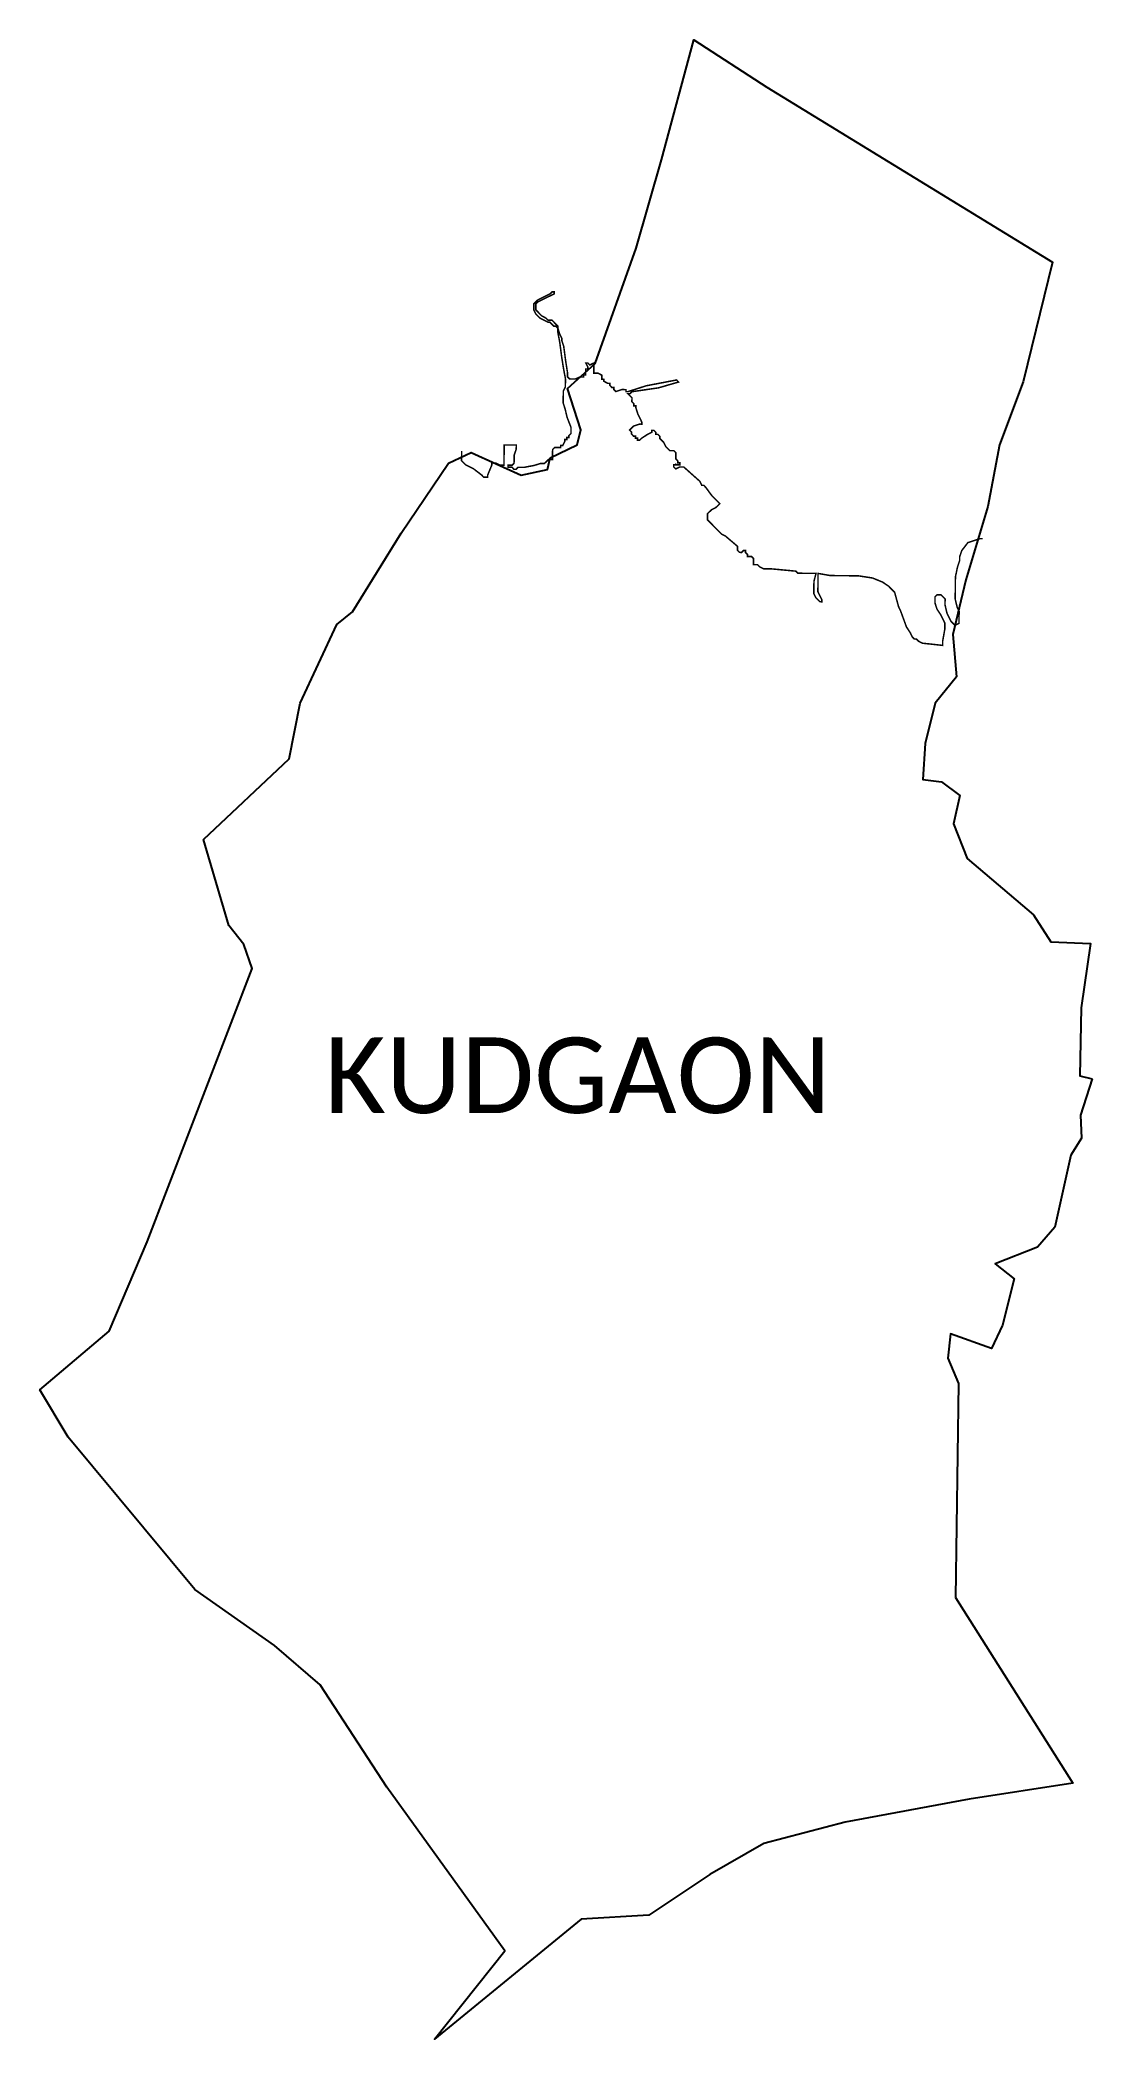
# Model space of a CAD drawing. Header units: metres. Extents: x 284469 to 286555, y 2015106 to 2019069.
import ezdxf

# ---------------------------------------------------------------- set-up
doc = ezdxf.new("R2010")
doc.units = ezdxf.units.M
for name, color, linetype in [('HIGH TIDE LINE', 6, 'Continuous'), ('village', 3, 'Continuous'), ('VILLAGE NAME', 250, 'Continuous')]:
    doc.layers.add(name, color=color, linetype=linetype)
doc.styles.get("Standard").update_dxf_attribs({"font": 'calibri.ttf'})

msp = doc.modelspace()

# ---------------------------------------------------------------- linework, layer by layer
at = {"layer": 'HIGH TIDE LINE', "lineweight": 35}
msp.add_lwpolyline([(286337.8, 2018080.1, 3, 3, 0), (286332.6, 2018080.2, 3, 3, 0), (286308.5, 2018072.4, 3, 3, 0), (286296.3, 2018056.5, 3, 3, 0), (286292.2, 2018044.5, 3, 3, 0), (286292.1, 2018036.5, 3, 3, 0), (286288, 2018024.5, 3, 3, 0), (286283.8, 2018004.5, 3, 3, 0), (286283.3, 2017960.5, 3, 3, 0), (286287.2, 2017944.4, 3, 3, 0), (286291.1, 2017936.4, 3, 3, 0), (286290.8, 2017912.3, 3, 3, 0), (286282.8, 2017908.4, 3, 3, 0), (286274.9, 2017916.5, 3, 3, 0), (286267, 2017932.6, 3, 3, 0), (286263.2, 2017948.7, 3, 3, 0), (286263.3, 2017960.7, 3, 3, 0), (286255.4, 2017968.8, 3, 3, 0), (286247.4, 2017968.9, 3, 3, 0), (286243.3, 2017964.9, 3, 3, 0), (286243.2, 2017952.9, 3, 3, 0), (286247.1, 2017940.8, 3, 3, 0), (286255, 2017928.7, 3, 3, 0), (286258.9, 2017920.7, 3, 3, 0), (286262.8, 2017912.6, 3, 3, 0), (286262.7, 2017900.6, 3, 3, 0), (286258.4, 2017876.6, 3, 3, 0), (286258.4, 2017868.6, 3, 3, 0), (286218.3, 2017873, 3, 3, 0), (286210.4, 2017877.1, 3, 3, 0), (286206.4, 2017881.1, 3, 3, 0), (286202.4, 2017881.2, 3, 3, 0), (286198.4, 2017885.2, 3, 3, 0), (286194.5, 2017893.3, 3, 3, 0), (286186.6, 2017905.4, 3, 3, 0), (286174.9, 2017937.5, 3, 3, 0), (286171, 2017945.6, 3, 3, 0), (286163.3, 2017973.7, 3, 3, 0), (286159.3, 2017977.8, 3, 3, 0), (286151.4, 2017985.9, 3, 3, 0), (286139.5, 2017994, 3, 3, 0), (286119.5, 2018002.2, 3, 3, 0), (286091.5, 2018006.5, 3, 3, 0), (286035.4, 2018007.1, 3, 3, 0), (286011.5, 2018011.3, 3, 3, 0), (286011.1, 2017975.3, 3, 3, 0), (286015, 2017967.2, 3, 3, 0), (286018.9, 2017959.2, 3, 3, 0), (286018.9, 2017955.1, 3, 3, 0), (286014.9, 2017955.2, 3, 3, 0), (286007, 2017963.3, 3, 3, 0), (286003, 2017971.3, 3, 3, 0), (286003.3, 2017995.4, 3, 3, 0), (286007.4, 2018011.4, 3, 3, 0), (285971.4, 2018011.7, 3, 3, 0), (285967.4, 2018015.8, 3, 3, 0), (285919.4, 2018020.3, 3, 3, 0), (285903.4, 2018020.4, 3, 3, 0), (285895.4, 2018024.5, 3, 3, 0), (285891.5, 2018028.6, 3, 3, 0), (285883.5, 2018028.6, 3, 3, 0), (285883.6, 2018040.7, 3, 3, 0), (285879.6, 2018044.7, 3, 3, 0), (285871.6, 2018044.8, 3, 3, 0), (285871.6, 2018048.8, 3, 3, 0), (285867.7, 2018052.8, 3, 3, 0), (285867.7, 2018056.8, 3, 3, 0), (285863.7, 2018056.9, 3, 3, 0), (285859.7, 2018052.9, 3, 3, 0), (285855.7, 2018053, 3, 3, 0), (285851.7, 2018057, 3, 3, 0), (285851.8, 2018065, 3, 3, 0), (285827.9, 2018085.3, 3, 3, 0), (285820, 2018089.4, 3, 3, 0), (285816, 2018093.4, 3, 3, 0), (285792.2, 2018117.7, 3, 3, 0), (285792.4, 2018129.7, 3, 3, 0), (285796.4, 2018133.7, 3, 3, 0), (285800.4, 2018137.6, 3, 3, 0), (285808.5, 2018141.6, 3, 3, 0), (285812.5, 2018145.5, 3, 3, 0), (285816.6, 2018149.5, 3, 3, 0), (285800.7, 2018165.7, 3, 3, 0), (285788.9, 2018181.8, 3, 3, 0), (285784.9, 2018185.9, 3, 3, 0), (285780.9, 2018185.9, 3, 3, 0), (285777, 2018194, 3, 3, 0), (285745.2, 2018222.3, 3, 3, 0), (285737.2, 2018222.4, 3, 3, 0), (285729.2, 2018218.5, 3, 3, 0), (285725.2, 2018222.5, 3, 3, 0), (285725.2, 2018226.5, 3, 3, 0), (285729.2, 2018226.5, 3, 3, 0), (285737.3, 2018226.4, 3, 3, 0), (285737.3, 2018230.4, 3, 3, 0), (285733.3, 2018230.5, 3, 3, 0), (285733.3, 2018234.5, 3, 3, 0), (285729.4, 2018238.5, 3, 3, 0), (285729.5, 2018250.5, 3, 3, 0), (285725.5, 2018254.6, 3, 3, 0), (285717.5, 2018254.7, 3, 3, 0), (285713.5, 2018258.7, 3, 3, 0), (285709.6, 2018262.8, 3, 3, 0), (285705.7, 2018270.8, 3, 3, 0), (285697.7, 2018278.9, 3, 3, 0), (285697.8, 2018282.9, 3, 3, 0), (285693.8, 2018287, 3, 3, 0), (285689.8, 2018287, 3, 3, 0), (285689.8, 2018291, 3, 3, 0), (285685.9, 2018295.1, 3, 3, 0), (285681.9, 2018295.1, 3, 3, 0), (285681.8, 2018291.1, 3, 3, 0), (285673.8, 2018287.2, 3, 3, 0), (285661.7, 2018279.3, 3, 3, 0), (285657.6, 2018275.3, 3, 3, 0), (285653.6, 2018275.4, 3, 3, 0), (285653.7, 2018279.4, 3, 3, 0), (285649.7, 2018279.4, 3, 3, 0), (285649.7, 2018283.4, 3, 3, 0), (285645.7, 2018283.4, 3, 3, 0), (285641.7, 2018287.5, 3, 3, 0), (285641.8, 2018291.5, 3, 3, 0), (285637.8, 2018295.5, 3, 3, 0), (285641.9, 2018299.5, 3, 3, 0), (285645.9, 2018303.5, 3, 3, 0), (285658, 2018307.4, 3, 3, 0), (285662, 2018307.3, 3, 3, 0), (285662, 2018311.3, 3, 3, 0), (285658.1, 2018319.4, 3, 3, 0), (285654.2, 2018327.4, 3, 3, 0), (285650.3, 2018339.5, 3, 3, 0), (285650.3, 2018343.5, 3, 3, 0), (285646.3, 2018343.5, 3, 3, 0), (285646.4, 2018347.5, 3, 3, 0), (285642.4, 2018351.6, 3, 3, 0), (285642.5, 2018359.6, 3, 3, 0), (285638.5, 2018363.6, 3, 3, 0), (285634.5, 2018367.7, 3, 3, 0), (285638.6, 2018367.6, 3, 3, 0), (285642.6, 2018371.6, 3, 3, 0), (285694.7, 2018379.1, 3, 3, 0), (285734.9, 2018390.7, 3, 3, 0), (285731, 2018394.8, 3, 3, 0), (285670.8, 2018383.3, 3, 3, 0), (285634.6, 2018371.7, 3, 3, 0), (285630.6, 2018371.7, 3, 3, 0), (285630.6, 2018375.7, 3, 3, 0), (285622.6, 2018375.8, 3, 3, 0), (285610.6, 2018371.9, 3, 3, 0), (285606.6, 2018376, 3, 3, 0), (285606.6, 2018380, 3, 3, 0), (285602.6, 2018380, 3, 3, 0), (285598.7, 2018384.1, 3, 3, 0), (285598.7, 2018388.1, 3, 3, 0), (285594.7, 2018388.1, 3, 3, 0), (285586.7, 2018392.2, 3, 3, 0), (285586.8, 2018396.2, 3, 3, 0), (285582.8, 2018396.3, 3, 3, 0), (285582.8, 2018404.3, 3, 3, 0), (285574.9, 2018408.4, 3, 3, 0), (285566.9, 2018408.4, 3, 3, 0), (285567.1, 2018428.5, 3, 3, 0), (285559, 2018424.5, 3, 3, 0), (285555.1, 2018428.6, 3, 3, 0), (285551, 2018428.6, 3, 3, 0), (285555, 2018420.6, 3, 3, 0), (285554.9, 2018416.6, 3, 3, 0), (285550.9, 2018416.6, 3, 3, 0), (285550.8, 2018404.6, 3, 3, 0), (285546.8, 2018404.6, 3, 3, 0), (285546.8, 2018400.6, 3, 3, 0), (285538.7, 2018400.7, 3, 3, 0), (285530.7, 2018396.8, 3, 3, 0), (285518.7, 2018396.9, 3, 3, 0), (285514.7, 2018401, 3, 3, 0), (285514.8, 2018409, 3, 3, 0), (285511, 2018433, 3, 3, 0), (285507.3, 2018461.1, 3, 3, 0), (285503.4, 2018473.2, 3, 3, 0), (285503.5, 2018477.2, 3, 3, 0), (285499.5, 2018485.2, 3, 3, 0), (285495.7, 2018497.3, 3, 3, 0), (285491.7, 2018501.3, 3, 3, 0), (285487.7, 2018501.4, 3, 3, 0), (285483.7, 2018505.4, 3, 3, 0), (285479.8, 2018509.5, 3, 3, 0), (285475.8, 2018509.5, 3, 3, 0), (285459.8, 2018517.7, 3, 3, 0), (285451.9, 2018525.8, 3, 3, 0), (285448, 2018533.8, 3, 3, 0), (285448.1, 2018545.9, 3, 3, 0), (285456.2, 2018553.8, 3, 3, 0), (285480.3, 2018565.6, 3, 3, 0), (285484.4, 2018569.5, 3, 3, 0), (285488.4, 2018569.5, 3, 3, 0), (285488.3, 2018565.5, 3, 3, 0), (285464.2, 2018553.7, 3, 3, 0), (285456.1, 2018549.8, 3, 3, 0), (285452.1, 2018545.8, 3, 3, 0), (285452, 2018533.8, 3, 3, 0), (285455.9, 2018529.8, 3, 3, 0), (285463.9, 2018521.7, 3, 3, 0), (285471.8, 2018517.6, 3, 3, 0), (285475.8, 2018513.5, 3, 3, 0), (285483.8, 2018513.4, 3, 3, 0), (285487.8, 2018509.4, 3, 3, 0), (285491.7, 2018505.4, 3, 3, 0), (285495.7, 2018501.3, 3, 3, 0), (285495.7, 2018497.3, 3, 3, 0), (285495.6, 2018489.3, 3, 3, 0), (285499.4, 2018469.2, 3, 3, 0), (285503.1, 2018441.1, 3, 3, 0), (285506.9, 2018417.1, 3, 3, 0), (285510.7, 2018397, 3, 3, 0), (285510.5, 2018381, 3, 3, 0), (285506.4, 2018373, 3, 3, 0), (285506.2, 2018349, 3, 3, 0), (285510.1, 2018336.9, 3, 3, 0), (285513.9, 2018320.8, 3, 3, 0), (285521.7, 2018300.7, 3, 3, 0), (285521.6, 2018288.7, 3, 3, 0), (285517.5, 2018284.7, 3, 3, 0), (285517.5, 2018280.7, 3, 3, 0), (285513.5, 2018280.8, 3, 3, 0), (285513.5, 2018276.8, 3, 3, 0), (285509.4, 2018276.8, 3, 3, 0), (285509.4, 2018272.8, 3, 3, 0), (285505.3, 2018264.8, 3, 3, 0), (285501.3, 2018264.9, 3, 3, 0), (285501.3, 2018260.9, 3, 3, 0), (285489.3, 2018261, 3, 3, 0), (285485.2, 2018257, 3, 3, 0), (285485, 2018237, 3, 3, 0), (285477, 2018237.1, 3, 3, 0), (285473, 2018233.1, 3, 3, 0), (285468.9, 2018229.2, 3, 3, 0), (285460.9, 2018229.2, 3, 3, 0), (285448.8, 2018225.4, 3, 3, 0), (285428.8, 2018221.6, 3, 3, 0), (285416.8, 2018221.7, 3, 3, 0), (285412.7, 2018217.7, 3, 3, 0), (285408.7, 2018217.7, 3, 3, 0), (285404.7, 2018221.8, 3, 3, 0), (285396.7, 2018221.9, 3, 3, 0), (285396.8, 2018225.9, 3, 3, 0), (285404.8, 2018225.8, 3, 3, 0), (285408.8, 2018229.8, 3, 3, 0), (285409, 2018245.8, 3, 3, 0), (285413.1, 2018257.8, 3, 3, 0), (285413.2, 2018265.8, 3, 3, 0), (285389.2, 2018266, 3, 3, 0), (285388.8, 2018226, 3, 3, 0), (285380.8, 2018226, 3, 3, 0), (285372.8, 2018230.1, 3, 3, 0), (285364.8, 2018230.2, 3, 3, 0), (285364.7, 2018226.2, 3, 3, 0), (285356.5, 2018206.3, 3, 3, 0), (285356.5, 2018202.3, 3, 3, 0), (285348.5, 2018202.3, 3, 3, 0), (285344.5, 2018206.4, 3, 3, 0), (285328.6, 2018218.6, 3, 3, 0), (285312.7, 2018226.7, 3, 3, 0), (285308.7, 2018230.8, 3, 3, 0), (285304.7, 2018234.8, 3, 3, 0), (285304.9, 2018254, 3, 3, 0)], format="xyseb", dxfattribs=at)
at = {"layer": 'HIGH TIDE LINE', "lineweight": 0, "const_width": 3}
msp.add_lwpolyline([(285729.3, 2018230.5), (285729.2, 2018226.5)], close=True, dxfattribs=at)
at = {"layer": 'village', "color": 3}
msp.add_polyline3d([(286554.6, 2017009.5, 0), (286531.5, 2016937.1, 0), (286533.7, 2016891.6, 0), (286512.7, 2016858, 0), (286480.8, 2016715.5, 0), (286446.2, 2016675.8, 0), (286362.5, 2016642.9, 0), (286400.3, 2016613, 0), (286376.8, 2016520.8, 0), (286355.6, 2016474.7, 0), (286274.3, 2016503.5, 0), (286268.4, 2016455.3, 0), (286289.6, 2016405.1, 0), (286284, 2015981.3, 0), (286516.7, 2015613.3, 0), (286311.1, 2015581.5, 0), (286065.1, 2015535.7, 0), (285904, 2015493.5, 0), (285796.8, 2015432.2, 0), (285676, 2015351.6, 0), (285541.6, 2015343.3, 0), (285251.2, 2015105.8, 0), (285390.6, 2015280.9, 0), (285156.7, 2015604.8, 0), (285024.7, 2015808.2, 0), (284933.6, 2015886, 0), (284776.2, 2015997.1, 0), (284525.1, 2016299, 0), (284468.9, 2016392.9, 0), (284606.1, 2016508.8, 0), (284681.7, 2016686.3, 0), (284889.4, 2017227.8, 0), (284873.3, 2017275.8, 0), (284843.3, 2017313.4, 0), (284793.3, 2017483.7, 0), (284962.7, 2017643.4, 0), (284984.6, 2017753.9, 0), (285057.7, 2017909.9, 0), (285088.2, 2017934.9, 0), (285185.1, 2018091.1, 0), (285278.9, 2018229.8, 0), (285324, 2018250.9, 0), (285422.7, 2018206.2, 0), (285474.9, 2018217.5, 0), (285480.6, 2018240.4, 0), (285534, 2018266, 0), (285540.9, 2018296.1, 0), (285514.9, 2018378.2, 0), (285569.8, 2018427.5, 0), (285651.1, 2018656, 0), (285701.4, 2018830.9, 0), (285765.1, 2019068.8, 0), (285909.6, 2018975.5, 0), (286476.2, 2018628.2, 0), (286417.8, 2018391.3, 0), (286371, 2018266.3, 0), (286347.9, 2018144.1, 0), (286304.3, 2017998.3, 0), (286278.5, 2017890.4, 0), (286285.7, 2017806, 0), (286243.6, 2017753.8, 0), (286223.5, 2017674.1, 0), (286219, 2017602.9, 0), (286256.5, 2017598.3, 0), (286292.5, 2017570.8, 0), (286279.7, 2017514.9, 0), (286307, 2017446.1, 0), (286438.6, 2017334.6, 0), (286472.8, 2017281.2, 0), (286551.7, 2017277.4, 0), (286533, 2017150.3, 0), (286530.6, 2017015, 0)], close=True, dxfattribs=at)

# ---------------------------------------------------------------- texts
at = {"layer": 'VILLAGE NAME', "insert": (285033.1, 2017091.3), "char_height": 150, "attachment_point": 1}
msp.add_mtext_dynamic_manual_height_columns('{\\fCalibri|b0|i0|c0|p34;KUDGAON}', width=1877.914, gutter_width=1, heights=[0], dxfattribs=at)

doc.saveas('drawing.dxf')
